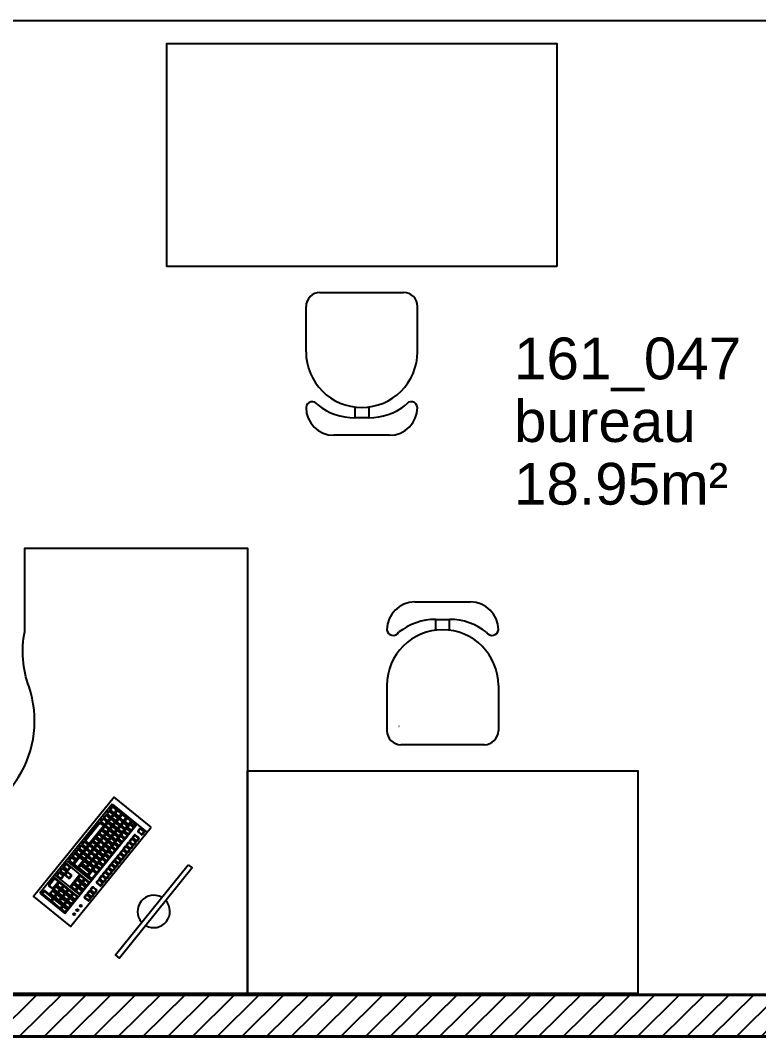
# Model space of a CAD drawing. Header units: millimetres. Extents: x -11 to 211, y -5 to 120.
# Drawn here: x 160.417 to 163.067, y 45.446 to 49.096 of the extents above; entities that cross this region are included whole.
import ezdxf

# ---------------------------------------------------------------- set-up
doc = ezdxf.new("R2010")
doc.units = ezdxf.units.MM
doc.header["$LTSCALE"] = 0.1
doc.header["$MEASUREMENT"] = 0
doc.linetypes.add('CONTINU', pattern=[0])
doc.layers.get('0').update_dxf_attribs({"linetype": 'CONTINUOUS'})
for name, color, linetype in [('A_EQPM_Mobilier', 150, 'CONTINUOUS'), ('A_Etiqu_Local', 8, 'CONTINUOUS'), ('A_HACH_STRUC', 7, 'CONTINUOUS'), ('A_MUR_CLOIS', 7, 'CONTINU')]:
    doc.layers.add(name, color=color, linetype=linetype)
doc.layers.add('A_MURS_STRU', color=7, linetype='CONTINU', lineweight=40)
doc.styles.add('Attribut', font='arial.ttf')

# ---------------------------------------------------------------- blocks, each defined once
blk = doc.blocks.new('A_Etiqu_Local')
at = {"style": 'Attribut', "flags": 1}
for tag, p in [('CODE_HOPITAL', (-0.4463, 1.632)), ('CODE_SITE', (-0.4463, 1.407)), ('CODE_BATIMENT', (-0.4463, 1.182)), ('CODE_SECTEUR', (-0.4463, 0.957)), ('CODE_ETAGE', (-0.4463, 0.732)), ('NOM_NORMALISE', (-0.4463, -0.843)), ('SECTEUR_ACTIVITE', (-0.4463, -1.068)), ('SOUS_SECTEUR_ACTIVITE', (-0.4463, -1.293)), ('VOLUME', (-0.4463, -1.518)), ('SERVICE', (-0.4463, -1.743)), ('CODE_UG', (-0.4463, -1.968)), ('CODE_UA', (-0.4463, -2.193)), ('CODE_POLE', (-0.4463, -2.418)), ('OCCUPANT_EXTERNE', (-0.4463, -2.643)), ('DISPONIBILITE', (-0.4463, -2.868)), ('ACCES_HANDICAPES', (-0.4463, -3.093)), ('NATURE_SOL', (-0.4463, -3.318)), ('RISQUE_LABORATOIRE', (-0.4463, -3.543)), ('AMIANTE', (-0.4463, -3.768))]:
    blk.add_attdef(tag, p, '', height=0.15, dxfattribs=at)
at = {"layer": 'A_Etiqu_Local', "style": 'Attribut'}
for tag, p in [('CODE_PIECE', (-0.4463, 0.282)), ('NOM_USAGE', (-0.4463, 0.057)), ('SURFACE', (-0.4463, -0.168))]:
    blk.add_attdef(tag, p, '', height=0.15, dxfattribs=at)
blk = doc.blocks.new('CHAISE 02P')
at = {"color": 0}
for p, q in [((-10, 51.26), (10, 51.26)), ((-2.5, 41.12), (-2.5, 45)), ((-2.5, 45), (2.5, 45)), ((2.5, 41.12), (2.5, 45)), ((-20, 21.28), (-20, 5)), ((20, 21.28), (20, 5)), ((15, 0), (-15, 0))]:
    blk.add_line(p, q, dxfattribs=at)
for centre, radius, start, end in [((-10, 41.26), 10, 90, 180), ((10, 41.26), 10, 0, 90), ((-2.56, 23.84), 21.16, 89.8318, 128.6784), ((2.56, 23.84), 21.16, 51.3216, 90.1682), ((0, 21.28), 20, 90, 180), ((-17.75, 41.5), 2.27, 186.0435, 329.7682), ((0, 21.28), 20, 0, 90), ((17.75, 41.5), 2.27, 210.2318, 353.9565), ((-15, 5), 5, 180, 270), ((15, 5), 5, 270, 0)]:
    blk.add_arc(centre, radius, start, end, dxfattribs=at)

msp = doc.modelspace()

# ---------------------------------------------------------------- hatches: boundary and pattern name
at = {"layer": 'A_HACH_STRUC'}
h = msp.add_hatch(dxfattribs=at)
h.set_pattern_fill('ANSI31', color=8, scale=0.5, angle=359.7696, style=0)
h.set_pattern_definition([(44.7696, (158.550066, 45.446174), (-0.0440161, 0.04437154), [])])
h.paths.add_polyline_path([(165.5501, 46.2712), (165.65, 46.2712), (165.65, 46.3712), (165.5501, 46.3712), (165.3246, 46.3712), (165.3246, 46.3099), (165.3246, 45.5962), (163.6446, 45.5962), (163.6446, 45.5962), (163.1946, 45.5962), (158.6501, 45.5962), (158.6501, 45.6711), (158.5501, 45.6711), (158.5501, 45.6462), (158.5501, 45.4462), (165.2251, 45.4462), (165.5501, 45.4462)])

# ---------------------------------------------------------------- linework, layer by layer
at = {"layer": 'A_EQPM_Mobilier', "color": 8, "linetype": 'Continuous'}
for p, q in [((161.7757, 46.5617), (161.7769, 46.5617)), ((160.7469, 46.2813), (160.488, 45.9613)), ((160.7469, 46.2813), (160.8717, 46.1803)), ((160.5772, 45.8891), (160.8361, 46.2091)), ((160.8368, 46.1656), (160.8367, 46.1656)), ((160.667, 46.0001), (160.5778, 46.0723)), ((160.6723, 46.0067), (160.5831, 46.0789)), ((160.6308, 45.9554), (160.5416, 46.0276)), ((160.6255, 45.9488), (160.5363, 46.021)), ((160.488, 45.9613), (160.5772, 45.8891))]:
    msp.add_line(p, q, dxfattribs=at)
at = {"layer": 'A_EQPM_Mobilier', "color": 8}
for points in [[(162.3428, 48.2125), (160.9428, 48.2125), (160.9428, 49.0125), (162.3428, 49.0125)], [(161.2331, 46.4008), (162.6331, 46.4008), (162.6331, 45.6008), (161.2331, 45.6008)]]:
    msp.add_lwpolyline(points, close=True, dxfattribs=at)
at = {"layer": 'A_EQPM_Mobilier', "color": 8, "linetype": 'Continuous'}
for points in [[(160.1331, 46.2008, 0.474802), (160.4486, 46.7025, -0.134676), (160.4331, 46.9012), (160.4331, 47.2008), (161.2331, 47.2008), (161.2331, 45.6008), (160.0331, 45.6008), (160.0331, 46.2008)], [(160.7505, 46.247), (160.7392, 46.2562, 0.414214), (160.735, 46.2557), (160.7286, 46.2478, 0.414214), (160.7291, 46.2436), (160.7404, 46.2345, 0.414214), (160.7446, 46.2349), (160.751, 46.2428, 0.414214)], [(160.7492, 46.2453), (160.7378, 46.2545, 0.414214), (160.7367, 46.2544), (160.7303, 46.2465, 0.414214), (160.7304, 46.2453), (160.7418, 46.2361, 0.414214), (160.7429, 46.2363), (160.7493, 46.2442, 0.414214)], [(160.7632, 46.2631), (160.7518, 46.2723, 0.414214), (160.7477, 46.2719), (160.7395, 46.2618, 0.414214), (160.7399, 46.2576), (160.7513, 46.2484, 0.414214), (160.7555, 46.2489), (160.7636, 46.259, 0.414214)], [(160.7618, 46.2615), (160.7505, 46.2706, 0.414214), (160.7493, 46.2705), (160.7412, 46.2604, 0.414214), (160.7413, 46.2593), (160.7526, 46.2501, 0.414214), (160.7538, 46.2502), (160.7619, 46.2603, 0.414214)], [(160.7802, 46.2494), (160.7689, 46.2585, 0.414214), (160.7647, 46.2581), (160.7583, 46.2502, 0.414214), (160.7587, 46.246), (160.7701, 46.2368, 0.414214), (160.7742, 46.2373), (160.7806, 46.2452, 0.414214)], [(160.7788, 46.2477), (160.7675, 46.2569, 0.414214), (160.7664, 46.2567), (160.76, 46.2488, 0.414214), (160.7601, 46.2477), (160.7714, 46.2385, 0.414214), (160.7725, 46.2386), (160.7789, 46.2465, 0.414214)], [(160.7972, 46.2356), (160.7859, 46.2448, 0.414214), (160.7817, 46.2443), (160.7737, 46.2344, 0.414214), (160.7741, 46.2302), (160.7854, 46.2211, 0.414214), (160.7896, 46.2215), (160.7977, 46.2314, 0.414214)], [(160.717, 46.206), (160.7057, 46.2151, 0.414214), (160.7015, 46.2147), (160.6507, 46.1518, 0.414214), (160.6511, 46.1476), (160.6624, 46.1385, 0.414214), (160.6666, 46.1389), (160.7175, 46.2018, 0.414214)], [(160.7157, 46.2043), (160.7043, 46.2134, 0.414214), (160.7032, 46.2133), (160.6523, 46.1505, 0.414214), (160.6525, 46.1493), (160.6638, 46.1401, 0.414214), (160.6649, 46.1403), (160.7158, 46.2031, 0.414214)], [(160.7282, 46.2196), (160.7169, 46.2287, 0.414214), (160.7127, 46.2283), (160.7063, 46.2204, 0.414214), (160.7067, 46.2162), (160.7181, 46.207, 0.414214), (160.7222, 46.2075), (160.7286, 46.2154, 0.414214)], [(160.7268, 46.2179), (160.7155, 46.2271, 0.414214), (160.7144, 46.2269), (160.708, 46.219, 0.414214), (160.7081, 46.2179), (160.7194, 46.2087, 0.414214), (160.7206, 46.2088), (160.727, 46.2168, 0.414214)], [(160.7394, 46.2334), (160.728, 46.2426, 0.414214), (160.7239, 46.2421), (160.7175, 46.2342, 0.414214), (160.7179, 46.23), (160.7292, 46.2209, 0.414214), (160.7334, 46.2213), (160.7398, 46.2292, 0.414214)], [(160.738, 46.2317), (160.7267, 46.2409, 0.414214), (160.7255, 46.2408), (160.7191, 46.2328, 0.414214), (160.7193, 46.2317), (160.7306, 46.2225, 0.414214), (160.7317, 46.2227), (160.7381, 46.2306, 0.414214)], [(160.7452, 46.2058), (160.7339, 46.215, 0.414214), (160.7297, 46.2145), (160.7233, 46.2066, 0.414214), (160.7238, 46.2024), (160.7351, 46.1933, 0.414214), (160.7393, 46.1937), (160.7457, 46.2016, 0.414214)], [(160.7439, 46.2041), (160.7325, 46.2133, 0.414214), (160.7314, 46.2132), (160.725, 46.2053, 0.414214), (160.7251, 46.2041), (160.7364, 46.1949, 0.414214), (160.7376, 46.1951), (160.744, 46.203, 0.414214)], [(160.7564, 46.2196), (160.7451, 46.2288, 0.414214), (160.7409, 46.2283), (160.7345, 46.2204, 0.414214), (160.7349, 46.2163), (160.7463, 46.2071, 0.414214), (160.7504, 46.2075), (160.7568, 46.2154, 0.414214)], [(160.755, 46.2179), (160.7437, 46.2271, 0.414214), (160.7426, 46.227), (160.7362, 46.2191, 0.414214), (160.7363, 46.2179), (160.7476, 46.2088, 0.414214), (160.7488, 46.2089), (160.7552, 46.2168, 0.414214)], [(160.7676, 46.2332), (160.7562, 46.2424, 0.414214), (160.752, 46.242), (160.7456, 46.234, 0.414214), (160.7461, 46.2299), (160.7574, 46.2207, 0.414214), (160.7616, 46.2211), (160.768, 46.229, 0.414214)], [(160.7662, 46.2315), (160.7549, 46.2407, 0.414214), (160.7537, 46.2406), (160.7473, 46.2327, 0.414214), (160.7474, 46.2315), (160.7588, 46.2224, 0.414214), (160.7599, 46.2225), (160.7663, 46.2304, 0.414214)], [(160.7734, 46.2058), (160.7621, 46.215, 0.414214), (160.7579, 46.2146), (160.7515, 46.2067, 0.414214), (160.7519, 46.2025), (160.7633, 46.1933, 0.414214), (160.7675, 46.1937), (160.7739, 46.2017, 0.414214)], [(160.7721, 46.2042), (160.7607, 46.2133, 0.414214), (160.7596, 46.2132), (160.7532, 46.2053, 0.414214), (160.7533, 46.2042), (160.7646, 46.195, 0.414214), (160.7658, 46.1951), (160.7722, 46.203, 0.414214)], [(160.7846, 46.2194), (160.7732, 46.2286, 0.414214), (160.7691, 46.2282), (160.7627, 46.2203, 0.414214), (160.7631, 46.2161), (160.7744, 46.2069, 0.414214), (160.7786, 46.2074), (160.785, 46.2153, 0.414214)], [(160.7832, 46.2178), (160.7719, 46.2269, 0.414214), (160.7708, 46.2268), (160.7644, 46.2189, 0.414214), (160.7645, 46.2178), (160.7758, 46.2086, 0.414214), (160.7769, 46.2087), (160.7833, 46.2166, 0.414214)], [(160.7959, 46.2339), (160.7845, 46.2431, 0.414214), (160.7834, 46.243), (160.7754, 46.233, 0.414214), (160.7755, 46.2319), (160.7868, 46.2227, 0.414214), (160.7879, 46.2229), (160.796, 46.2328, 0.414214)], [(160.8016, 46.2057), (160.7903, 46.2148, 0.414214), (160.7861, 46.2144), (160.7797, 46.2065, 0.414214), (160.7801, 46.2023), (160.7915, 46.1931, 0.414214), (160.7956, 46.1936), (160.802, 46.2015, 0.414214)], [(160.8002, 46.204), (160.7889, 46.2132, 0.414214), (160.7878, 46.213), (160.7814, 46.2051, 0.414214), (160.7815, 46.204), (160.7928, 46.1948, 0.414214), (160.794, 46.1949), (160.8004, 46.2029, 0.414214)], [(160.8142, 46.2218), (160.8029, 46.231, 0.414214), (160.7987, 46.2305), (160.7908, 46.2208, 0.414214), (160.7913, 46.2166), (160.8026, 46.2074, 0.414214), (160.8068, 46.2079), (160.8147, 46.2176, 0.414214)], [(160.8129, 46.2201), (160.8015, 46.2293, 0.414214), (160.8004, 46.2292), (160.7925, 46.2194, 0.414214), (160.7926, 46.2183), (160.8039, 46.2091, 0.414214), (160.8051, 46.2092), (160.813, 46.219, 0.414214)], [(160.8238, 46.1991), (160.8124, 46.2083, 0.414214), (160.8082, 46.2079), (160.8018, 46.1999, 0.414214), (160.8023, 46.1958), (160.8136, 46.1866, 0.414214), (160.8178, 46.187), (160.8242, 46.195, 0.414214)], [(160.8319, 46.2085), (160.82, 46.2182, 0.414214), (160.8169, 46.2179), (160.8121, 46.2119, 0.414214), (160.8124, 46.2088), (160.8243, 46.1992, 0.414214), (160.8275, 46.1995), (160.8323, 46.2054, 0.414214)], [(160.8309, 46.2073), (160.819, 46.2169, 0.414214), (160.8182, 46.2168), (160.8134, 46.2109, 0.414214), (160.8135, 46.21), (160.8254, 46.2004, 0.414214), (160.8262, 46.2005), (160.831, 46.2064, 0.414214)], [(160.7117, 46.1648), (160.7004, 46.1739, 0.414214), (160.6962, 46.1735), (160.6898, 46.1656, 0.414214), (160.6903, 46.1614), (160.7016, 46.1522, 0.414214), (160.7058, 46.1527), (160.7122, 46.1606, 0.414214)], [(160.7104, 46.1631), (160.699, 46.1722, 0.414214), (160.6979, 46.1721), (160.6915, 46.1642, 0.414214), (160.6916, 46.1631), (160.7029, 46.1539, 0.414214), (160.7041, 46.154), (160.7105, 46.1619, 0.414214)], [(160.7229, 46.1784), (160.7116, 46.1875, 0.414214), (160.7074, 46.1871), (160.701, 46.1792, 0.414214), (160.7014, 46.175), (160.7128, 46.1658, 0.414214), (160.7169, 46.1663), (160.7233, 46.1742, 0.414214)], [(160.7215, 46.1767), (160.7102, 46.1859, 0.414214), (160.7091, 46.1857), (160.7027, 46.1778, 0.414214), (160.7028, 46.1767), (160.7141, 46.1675, 0.414214), (160.7152, 46.1676), (160.7216, 46.1755, 0.414214)], [(160.7341, 46.1922), (160.7227, 46.2013, 0.414214), (160.7185, 46.2009), (160.7121, 46.193, 0.414214), (160.7126, 46.1888), (160.7239, 46.1797, 0.414214), (160.7281, 46.1801), (160.7345, 46.188, 0.414214)], [(160.7327, 46.1905), (160.7214, 46.1997, 0.414214), (160.7202, 46.1996), (160.7138, 46.1916, 0.414214), (160.7139, 46.1905), (160.7253, 46.1813, 0.414214), (160.7264, 46.1815), (160.7328, 46.1894, 0.414214)], [(160.7399, 46.1646), (160.7286, 46.1738, 0.414214), (160.7244, 46.1733), (160.718, 46.1654, 0.414214), (160.7184, 46.1612), (160.7298, 46.1521, 0.414214), (160.734, 46.1525), (160.7404, 46.1604, 0.414214)], [(160.7386, 46.1629), (160.7272, 46.1721, 0.414214), (160.7261, 46.172), (160.7197, 46.1641, 0.414214), (160.7198, 46.1629), (160.7311, 46.1537, 0.414214), (160.7323, 46.1539), (160.7387, 46.1618, 0.414214)], [(160.7511, 46.1784), (160.7397, 46.1876, 0.414214), (160.7356, 46.1871), (160.7292, 46.1792, 0.414214), (160.7296, 46.175), (160.7409, 46.1659, 0.414214), (160.7451, 46.1663), (160.7515, 46.1742, 0.414214)], [(160.7497, 46.1767), (160.7384, 46.1859, 0.414214), (160.7373, 46.1858), (160.7309, 46.1779, 0.414214), (160.731, 46.1767), (160.7423, 46.1676, 0.414214), (160.7434, 46.1677), (160.7498, 46.1756, 0.414214)], [(160.7622, 46.192), (160.7509, 46.2012, 0.414214), (160.7467, 46.2007), (160.7403, 46.1928, 0.414214), (160.7408, 46.1887), (160.7521, 46.1795, 0.414214), (160.7563, 46.1799), (160.7627, 46.1878, 0.414214)], [(160.7609, 46.1903), (160.7496, 46.1995, 0.414214), (160.7484, 46.1994), (160.742, 46.1915, 0.414214), (160.7421, 46.1903), (160.7535, 46.1812, 0.414214), (160.7546, 46.1813), (160.761, 46.1892, 0.414214)], [(160.7681, 46.1646), (160.7568, 46.1738, 0.414214), (160.7526, 46.1734), (160.7462, 46.1655, 0.414214), (160.7466, 46.1613), (160.758, 46.1521, 0.414214), (160.7621, 46.1525), (160.7685, 46.1605, 0.414214)], [(160.7667, 46.163), (160.7554, 46.1721, 0.414214), (160.7543, 46.172), (160.7479, 46.1641, 0.414214), (160.748, 46.163), (160.7593, 46.1538, 0.414214), (160.7605, 46.1539), (160.7669, 46.1618, 0.414214)], [(160.7793, 46.1782), (160.7679, 46.1874, 0.414214), (160.7638, 46.187), (160.7574, 46.1791, 0.414214), (160.7578, 46.1749), (160.7691, 46.1657, 0.414214), (160.7733, 46.1662), (160.7797, 46.1741, 0.414214)], [(160.7779, 46.1766), (160.7666, 46.1857, 0.414214), (160.7654, 46.1856), (160.759, 46.1777, 0.414214), (160.7592, 46.1766), (160.7705, 46.1674, 0.414214), (160.7716, 46.1675), (160.778, 46.1754, 0.414214)], [(160.7904, 46.1921), (160.7791, 46.2012, 0.414214), (160.7749, 46.2008), (160.7685, 46.1929, 0.414214), (160.769, 46.1887), (160.7803, 46.1795, 0.414214), (160.7845, 46.18), (160.7909, 46.1879, 0.414214)], [(160.7891, 46.1904), (160.7777, 46.1995, 0.414214), (160.7766, 46.1994), (160.7702, 46.1915, 0.414214), (160.7703, 46.1904), (160.7817, 46.1812, 0.414214), (160.7828, 46.1813), (160.7892, 46.1892, 0.414214)], [(160.8017, 46.1715), (160.7903, 46.1807, 0.414214), (160.7862, 46.1802), (160.7798, 46.1723, 0.414214), (160.7802, 46.1681), (160.7915, 46.159, 0.414214), (160.7957, 46.1594), (160.8021, 46.1673, 0.414214)], [(160.8003, 46.1698), (160.789, 46.179, 0.414214), (160.7878, 46.1789), (160.7814, 46.171, 0.414214), (160.7816, 46.1698), (160.7929, 46.1606, 0.414214), (160.794, 46.1608), (160.8004, 46.1687, 0.414214)], [(160.8128, 46.1851), (160.8015, 46.1942, 0.414214), (160.7973, 46.1938), (160.7909, 46.1859, 0.414214), (160.7913, 46.1817), (160.8027, 46.1725, 0.414214), (160.8068, 46.173), (160.8132, 46.1809, 0.414214)], [(160.8114, 46.1834), (160.8001, 46.1926, 0.414214), (160.799, 46.1924), (160.7926, 46.1845, 0.414214), (160.7927, 46.1834), (160.804, 46.1742, 0.414214), (160.8052, 46.1743), (160.8116, 46.1822, 0.414214)], [(160.8224, 46.1975), (160.8111, 46.2066, 0.414214), (160.8099, 46.2065), (160.8035, 46.1986, 0.414214), (160.8036, 46.1975), (160.815, 46.1883, 0.414214), (160.8161, 46.1884), (160.8225, 46.1963, 0.414214)], [(160.8424, 46.161), (160.8311, 46.1702, 0.414214), (160.8269, 46.1697), (160.8205, 46.1618, 0.414214), (160.8209, 46.1576), (160.8323, 46.1485, 0.414214), (160.8365, 46.1489), (160.8429, 46.1568, 0.414214)], [(160.8617, 46.1846), (160.8503, 46.1938, 0.414214), (160.8462, 46.1933), (160.8398, 46.1854, 0.414214), (160.8402, 46.1812), (160.8515, 46.1721, 0.414214), (160.8557, 46.1725), (160.8621, 46.1804, 0.414214)], [(160.8603, 46.1829), (160.849, 46.1921, 0.414214), (160.8478, 46.192), (160.8414, 46.1841, 0.414214), (160.8416, 46.1829), (160.8529, 46.1738, 0.414214), (160.854, 46.1739), (160.8604, 46.1818, 0.414214)], [(160.6612, 46.1375), (160.6499, 46.1467, 0.414214), (160.6457, 46.1463), (160.6393, 46.1383, 0.414214), (160.6398, 46.1342), (160.6511, 46.125, 0.414214), (160.6553, 46.1254), (160.6617, 46.1334, 0.414214)], [(160.6599, 46.1358), (160.6485, 46.145, 0.414214), (160.6474, 46.1449), (160.641, 46.137, 0.414214), (160.6411, 46.1359), (160.6525, 46.1267, 0.414214), (160.6536, 46.1268), (160.66, 46.1347, 0.414214)], [(160.6894, 46.1374), (160.6781, 46.1465, 0.414214), (160.6739, 46.1461), (160.6675, 46.1382, 0.414214), (160.668, 46.134), (160.6793, 46.1248, 0.414214), (160.6835, 46.1253), (160.6899, 46.1332, 0.414214)], [(160.6881, 46.1357), (160.6767, 46.1449, 0.414214), (160.6756, 46.1447), (160.6692, 46.1368, 0.414214), (160.6693, 46.1357), (160.6807, 46.1265, 0.414214), (160.6818, 46.1266), (160.6882, 46.1346, 0.414214)], [(160.7005, 46.1507), (160.6892, 46.1599, 0.414214), (160.685, 46.1594), (160.6786, 46.1515, 0.414214), (160.679, 46.1474), (160.6904, 46.1382, 0.414214), (160.6945, 46.1386), (160.7009, 46.1465, 0.414214)], [(160.6992, 46.149), (160.6878, 46.1582, 0.414214), (160.6867, 46.1581), (160.6803, 46.1502, 0.414214), (160.6804, 46.149), (160.6917, 46.1399, 0.414214), (160.6929, 46.14), (160.6993, 46.1479, 0.414214)], [(160.7175, 46.1369), (160.7062, 46.1461, 0.414214), (160.702, 46.1457), (160.6956, 46.1378, 0.414214), (160.6961, 46.1336), (160.7074, 46.1244, 0.414214), (160.7116, 46.1249), (160.718, 46.1328, 0.414214)], [(160.7162, 46.1353), (160.7048, 46.1444, 0.414214), (160.7037, 46.1443), (160.6973, 46.1364, 0.414214), (160.6974, 46.1353), (160.7088, 46.1261, 0.414214), (160.7099, 46.1262), (160.7163, 46.1341, 0.414214)], [(160.7287, 46.151), (160.7174, 46.1601, 0.414214), (160.7132, 46.1597), (160.7068, 46.1518, 0.414214), (160.7073, 46.1476), (160.7186, 46.1384, 0.414214), (160.7228, 46.1389), (160.7292, 46.1468, 0.414214)], [(160.7274, 46.1493), (160.7161, 46.1585, 0.414214), (160.7149, 46.1583), (160.7085, 46.1504, 0.414214), (160.7086, 46.1493), (160.72, 46.1401, 0.414214), (160.7211, 46.1402), (160.7275, 46.1482, 0.414214)], [(160.7458, 46.1372), (160.7344, 46.1464, 0.414214), (160.7303, 46.1459), (160.7239, 46.138, 0.414214), (160.7243, 46.1338), (160.7356, 46.1247, 0.414214), (160.7398, 46.1251), (160.7462, 46.133, 0.414214)], [(160.7444, 46.1355), (160.7331, 46.1447, 0.414214), (160.7319, 46.1446), (160.7255, 46.1367, 0.414214), (160.7257, 46.1355), (160.737, 46.1264, 0.414214), (160.7381, 46.1265), (160.7445, 46.1344, 0.414214)], [(160.7569, 46.1508), (160.7456, 46.16, 0.414214), (160.7414, 46.1595), (160.735, 46.1516, 0.414214), (160.7355, 46.1475), (160.7468, 46.1383, 0.414214), (160.751, 46.1387), (160.7574, 46.1466, 0.414214)], [(160.7556, 46.1491), (160.7442, 46.1583, 0.414214), (160.7431, 46.1582), (160.7367, 46.1503, 0.414214), (160.7368, 46.1491), (160.7482, 46.14, 0.414214), (160.7493, 46.1401), (160.7557, 46.148, 0.414214)], [(160.7681, 46.1302), (160.7568, 46.1394, 0.414214), (160.7526, 46.1389), (160.7462, 46.131, 0.414214), (160.7467, 46.1269), (160.758, 46.1177, 0.414214), (160.7622, 46.1181), (160.7686, 46.126, 0.414214)], [(160.7668, 46.1285), (160.7554, 46.1377, 0.414214), (160.7543, 46.1376), (160.7479, 46.1297, 0.414214), (160.748, 46.1285), (160.7594, 46.1194, 0.414214), (160.7605, 46.1195), (160.7669, 46.1274, 0.414214)], [(160.7793, 46.1441), (160.768, 46.1532, 0.414214), (160.7638, 46.1528), (160.7574, 46.1449, 0.414214), (160.7579, 46.1407), (160.7692, 46.1315, 0.414214), (160.7734, 46.132), (160.7798, 46.1399, 0.414214)], [(160.778, 46.1424), (160.7667, 46.1516, 0.414214), (160.7655, 46.1514), (160.7591, 46.1435, 0.414214), (160.7592, 46.1424), (160.7706, 46.1332, 0.414214), (160.7717, 46.1333), (160.7781, 46.1412, 0.414214)], [(160.7891, 46.156), (160.7778, 46.1651, 0.414214), (160.7766, 46.165), (160.7702, 46.1571, 0.414214), (160.7704, 46.156), (160.7817, 46.1468, 0.414214), (160.7828, 46.1469), (160.7892, 46.1548, 0.414214)], [(160.8209, 46.1343), (160.8095, 46.1435, 0.414214), (160.8054, 46.1431), (160.799, 46.1352, 0.414214), (160.7994, 46.131), (160.8107, 46.1218, 0.414214), (160.8149, 46.1223), (160.8213, 46.1302, 0.414214)], [(160.8195, 46.1327), (160.8082, 46.1418, 0.414214), (160.807, 46.1417), (160.8006, 46.1338, 0.414214), (160.8008, 46.1327), (160.8121, 46.1235, 0.414214), (160.8132, 46.1236), (160.8196, 46.1315, 0.414214)], [(160.8316, 46.1477), (160.8203, 46.1568, 0.414214), (160.8161, 46.1564), (160.8097, 46.1485, 0.414214), (160.8102, 46.1443), (160.8215, 46.1351, 0.414214), (160.8257, 46.1356), (160.8321, 46.1435, 0.414214)], [(160.8303, 46.146), (160.8189, 46.1552, 0.414214), (160.8178, 46.155), (160.8114, 46.1471, 0.414214), (160.8115, 46.146), (160.8229, 46.1368, 0.414214), (160.824, 46.1369), (160.8304, 46.1448, 0.414214)], [(160.8411, 46.1593), (160.8297, 46.1685, 0.414214), (160.8286, 46.1684), (160.8222, 46.1604, 0.414214), (160.8223, 46.1593), (160.8336, 46.1501, 0.414214), (160.8348, 46.1503), (160.8412, 46.1582, 0.414214)], [(160.627, 46.0957), (160.6157, 46.1049, 0.414214), (160.6115, 46.1045), (160.6051, 46.0965, 0.414214), (160.6055, 46.0924), (160.6168, 46.0832, 0.414214), (160.621, 46.0836), (160.6274, 46.0916, 0.414214)], [(160.6256, 46.094), (160.6143, 46.1032, 0.414214), (160.6132, 46.1031), (160.6068, 46.0952, 0.414214), (160.6069, 46.0941), (160.6182, 46.0849, 0.414214), (160.6193, 46.085), (160.6257, 46.0929, 0.414214)], [(160.6389, 46.1101), (160.6276, 46.1193, 0.414214), (160.6234, 46.1188), (160.617, 46.1109, 0.414214), (160.6174, 46.1067), (160.6288, 46.0976, 0.414214), (160.6329, 46.098), (160.6393, 46.1059, 0.414214)], [(160.6375, 46.1084), (160.6262, 46.1176, 0.414214), (160.6251, 46.1175), (160.6187, 46.1096, 0.414214), (160.6188, 46.1084), (160.6301, 46.0993, 0.414214), (160.6313, 46.0994), (160.6377, 46.1073, 0.414214)], [(160.65, 46.1235), (160.6387, 46.1327, 0.414214), (160.6345, 46.1322), (160.6281, 46.1243, 0.414214), (160.6286, 46.1201), (160.6399, 46.111, 0.414214), (160.6441, 46.1114), (160.6505, 46.1193, 0.414214)], [(160.6487, 46.1218), (160.6373, 46.131, 0.414214), (160.6362, 46.1309), (160.6298, 46.123, 0.414214), (160.6299, 46.1218), (160.6412, 46.1126, 0.414214), (160.6424, 46.1128), (160.6488, 46.1207, 0.414214)], [(160.6559, 46.0963), (160.6446, 46.1055, 0.414214), (160.6404, 46.1051), (160.634, 46.0971, 0.414214), (160.6345, 46.093), (160.6458, 46.0838, 0.414214), (160.65, 46.0842), (160.6564, 46.0921, 0.414214)], [(160.6546, 46.0946), (160.6432, 46.1038, 0.414214), (160.6421, 46.1037), (160.6357, 46.0958, 0.414214), (160.6358, 46.0946), (160.6472, 46.0855, 0.414214), (160.6483, 46.0856), (160.6547, 46.0935, 0.414214)], [(160.6671, 46.1097), (160.6557, 46.1189, 0.414214), (160.6515, 46.1184), (160.6451, 46.1105, 0.414214), (160.6456, 46.1064), (160.6569, 46.0972, 0.414214), (160.6611, 46.0976), (160.6675, 46.1055, 0.414214)], [(160.6657, 46.108), (160.6544, 46.1172, 0.414214), (160.6532, 46.1171), (160.6468, 46.1092, 0.414214), (160.6469, 46.108), (160.6583, 46.0989, 0.414214), (160.6594, 46.099), (160.6658, 46.1069, 0.414214)], [(160.6783, 46.1238), (160.6669, 46.1329, 0.414214), (160.6628, 46.1325), (160.6564, 46.1246, 0.414214), (160.6568, 46.1204), (160.6681, 46.1112, 0.414214), (160.6723, 46.1117), (160.6787, 46.1196, 0.414214)], [(160.6769, 46.1221), (160.6656, 46.1312, 0.414214), (160.6644, 46.1311), (160.658, 46.1232, 0.414214), (160.6582, 46.1221), (160.6695, 46.1129, 0.414214), (160.6706, 46.113), (160.677, 46.1209, 0.414214)], [(160.6841, 46.0959), (160.6727, 46.1051, 0.414214), (160.6686, 46.1047), (160.6622, 46.0968, 0.414214), (160.6626, 46.0926), (160.6739, 46.0834, 0.414214), (160.6781, 46.0839), (160.6845, 46.0918, 0.414214)], [(160.6827, 46.0943), (160.6714, 46.1034, 0.414214), (160.6702, 46.1033), (160.6638, 46.0954, 0.414214), (160.664, 46.0943), (160.6753, 46.0851, 0.414214), (160.6764, 46.0852), (160.6828, 46.0931, 0.414214)], [(160.6953, 46.11), (160.684, 46.1191, 0.414214), (160.6798, 46.1187), (160.6734, 46.1108, 0.414214), (160.6738, 46.1066), (160.6852, 46.0975, 0.414214), (160.6893, 46.0979), (160.6957, 46.1058, 0.414214)], [(160.6939, 46.1083), (160.6826, 46.1175, 0.414214), (160.6815, 46.1174), (160.6751, 46.1094, 0.414214), (160.6752, 46.1083), (160.6865, 46.0991, 0.414214), (160.6876, 46.0993), (160.694, 46.1072, 0.414214)], [(160.7065, 46.1236), (160.6951, 46.1328, 0.414214), (160.6909, 46.1323), (160.6845, 46.1244, 0.414214), (160.685, 46.1202), (160.6963, 46.1111, 0.414214), (160.7005, 46.1115), (160.7069, 46.1194, 0.414214)], [(160.7051, 46.1219), (160.6938, 46.1311, 0.414214), (160.6926, 46.131), (160.6862, 46.1231, 0.414214), (160.6863, 46.1219), (160.6977, 46.1127, 0.414214), (160.6988, 46.1129), (160.7052, 46.1208, 0.414214)], [(160.7123, 46.0962), (160.701, 46.1054, 0.414214), (160.6968, 46.1049), (160.6904, 46.097, 0.414214), (160.6908, 46.0928), (160.7022, 46.0837, 0.414214), (160.7064, 46.0841), (160.7128, 46.092, 0.414214)], [(160.711, 46.0945), (160.6996, 46.1037, 0.414214), (160.6985, 46.1036), (160.6921, 46.0957, 0.414214), (160.6922, 46.0945), (160.7035, 46.0854, 0.414214), (160.7047, 46.0855), (160.7111, 46.0934, 0.414214)], [(160.7235, 46.1098), (160.7121, 46.119, 0.414214), (160.708, 46.1185), (160.7016, 46.1106, 0.414214), (160.702, 46.1065), (160.7133, 46.0973, 0.414214), (160.7175, 46.0977), (160.7239, 46.1056, 0.414214)], [(160.7221, 46.1081), (160.7108, 46.1173, 0.414214), (160.7096, 46.1172), (160.7032, 46.1093, 0.414214), (160.7034, 46.1081), (160.7147, 46.099, 0.414214), (160.7158, 46.0991), (160.7222, 46.107, 0.414214)], [(160.7346, 46.1232), (160.7232, 46.1323, 0.414214), (160.719, 46.1319), (160.7126, 46.124, 0.414214), (160.7131, 46.1198), (160.7244, 46.1106, 0.414214), (160.7286, 46.1111), (160.735, 46.119, 0.414214)], [(160.7347, 46.0892), (160.7233, 46.0984, 0.414214), (160.7192, 46.0979), (160.7128, 46.09, 0.414214), (160.7132, 46.0859), (160.7245, 46.0767, 0.414214), (160.7287, 46.0771), (160.7351, 46.085, 0.414214)], [(160.7332, 46.1215), (160.7219, 46.1307, 0.414214), (160.7207, 46.1305), (160.7143, 46.1226, 0.414214), (160.7144, 46.1215), (160.7258, 46.1123, 0.414214), (160.7269, 46.1124), (160.7333, 46.1203, 0.414214)], [(160.7458, 46.1028), (160.7345, 46.112, 0.414214), (160.7303, 46.1115), (160.7239, 46.1036, 0.414214), (160.7243, 46.0994), (160.7357, 46.0903, 0.414214), (160.7398, 46.0907), (160.7462, 46.0986, 0.414214)], [(160.7444, 46.1011), (160.7331, 46.1103, 0.414214), (160.732, 46.1102), (160.7256, 46.1022, 0.414214), (160.7257, 46.1011), (160.737, 46.0919, 0.414214), (160.7382, 46.0921), (160.7446, 46.1, 0.414214)], [(160.757, 46.1166), (160.7457, 46.1258, 0.414214), (160.7415, 46.1254), (160.7351, 46.1175, 0.414214), (160.7355, 46.1133), (160.7469, 46.1041, 0.414214), (160.751, 46.1046), (160.7574, 46.1125, 0.414214)], [(160.7556, 46.115), (160.7443, 46.1241, 0.414214), (160.7432, 46.124), (160.7368, 46.1161, 0.414214), (160.7369, 46.115), (160.7482, 46.1058, 0.414214), (160.7494, 46.1059), (160.7558, 46.1138, 0.414214)], [(160.7885, 46.0944), (160.7772, 46.1036, 0.414214), (160.773, 46.1031), (160.7666, 46.0952, 0.414214), (160.7671, 46.091), (160.7784, 46.0819, 0.414214), (160.7826, 46.0823), (160.789, 46.0902, 0.414214)], [(160.7872, 46.0927), (160.7758, 46.1019, 0.414214), (160.7747, 46.1018), (160.7683, 46.0939, 0.414214), (160.7684, 46.0927), (160.7798, 46.0835, 0.414214), (160.7809, 46.0837), (160.7873, 46.0916, 0.414214)], [(160.7993, 46.1077), (160.788, 46.1169, 0.414214), (160.7838, 46.1164), (160.7774, 46.1085, 0.414214), (160.7778, 46.1044), (160.7892, 46.0952, 0.414214), (160.7933, 46.0956), (160.7997, 46.1035, 0.414214)], [(160.798, 46.106), (160.7866, 46.1152, 0.414214), (160.7855, 46.1151), (160.7791, 46.1072, 0.414214), (160.7792, 46.106), (160.7905, 46.0969, 0.414214), (160.7917, 46.097), (160.7981, 46.1049, 0.414214)], [(160.8101, 46.121), (160.7988, 46.1302, 0.414214), (160.7946, 46.1298), (160.7882, 46.1218, 0.414214), (160.7886, 46.1177), (160.7999, 46.1085, 0.414214), (160.8041, 46.1089), (160.8105, 46.1169, 0.414214)], [(160.8087, 46.1193), (160.7974, 46.1285, 0.414214), (160.7963, 46.1284), (160.7899, 46.1205, 0.414214), (160.79, 46.1194), (160.8013, 46.1102, 0.414214), (160.8024, 46.1103), (160.8088, 46.1182, 0.414214)], [(160.5953, 46.0566), (160.584, 46.0658, 0.414214), (160.5798, 46.0653), (160.5734, 46.0574, 0.414214), (160.5739, 46.0533), (160.5852, 46.0441, 0.414214), (160.5894, 46.0445), (160.5958, 46.0524, 0.414214)], [(160.594, 46.0549), (160.5826, 46.0641, 0.414214), (160.5815, 46.064), (160.5751, 46.0561, 0.414214), (160.5752, 46.0549), (160.5866, 46.0458, 0.414214), (160.5877, 46.0459), (160.5941, 46.0538, 0.414214)], [(160.6148, 46.0807), (160.6035, 46.0899, 0.414214), (160.5993, 46.0894), (160.5929, 46.0815, 0.414214), (160.5933, 46.0773), (160.6047, 46.0682, 0.414214), (160.6089, 46.0686), (160.6153, 46.0765, 0.414214)], [(160.6135, 46.079), (160.6021, 46.0882, 0.414214), (160.601, 46.0881), (160.5946, 46.0802, 0.414214), (160.5947, 46.079), (160.606, 46.0698, 0.414214), (160.6072, 46.07), (160.6136, 46.0779, 0.414214)], [(160.644, 46.082), (160.6327, 46.0911, 0.414214), (160.6285, 46.0907), (160.6099, 46.0677, 0.414214), (160.6104, 46.0636), (160.6217, 46.0544, 0.414214), (160.6259, 46.0548), (160.6444, 46.0778, 0.414214)], [(160.6427, 46.0803), (160.6313, 46.0894, 0.414214), (160.6302, 46.0893), (160.6116, 46.0664, 0.414214), (160.6117, 46.0652), (160.6231, 46.0561, 0.414214), (160.6242, 46.0562), (160.6428, 46.0791, 0.414214)], [(160.6672, 46.041), (160.6618, 46.0454), (160.6605, 46.0437), (160.6375, 46.0623, 0.414214), (160.6334, 46.0619), (160.627, 46.054, 0.414214), (160.6274, 46.0498), (160.6558, 46.0268, 0.414214), (160.6599, 46.0273), (160.6677, 46.0369, 0.414214)], [(160.661, 46.0682), (160.6497, 46.0774, 0.414214), (160.6455, 46.0769), (160.6391, 46.069, 0.414214), (160.6396, 46.0648), (160.6509, 46.0557, 0.414214), (160.6551, 46.0561), (160.6615, 46.064, 0.414214)], [(160.6597, 46.0665), (160.6483, 46.0757, 0.414214), (160.6472, 46.0756), (160.6408, 46.0676, 0.414214), (160.6409, 46.0665), (160.6523, 46.0573, 0.414214), (160.6534, 46.0575), (160.6598, 46.0654, 0.414214)], [(160.673, 46.0826), (160.6616, 46.0917, 0.414214), (160.6574, 46.0913), (160.651, 46.0834, 0.414214), (160.6515, 46.0792), (160.6628, 46.07, 0.414214), (160.667, 46.0705), (160.6734, 46.0784, 0.414214)], [(160.6716, 46.0809), (160.6603, 46.09, 0.414214), (160.6591, 46.0899), (160.6527, 46.082, 0.414214), (160.6528, 46.0809), (160.6642, 46.0717, 0.414214), (160.6653, 46.0718), (160.6717, 46.0797, 0.414214)], [(160.6781, 46.0544), (160.6667, 46.0636, 0.414214), (160.6625, 46.0631), (160.6561, 46.0552, 0.414214), (160.6566, 46.051), (160.6679, 46.0419, 0.414214), (160.6721, 46.0423), (160.6785, 46.0502, 0.414214)], [(160.6767, 46.0527), (160.6654, 46.0619, 0.414214), (160.6642, 46.0618), (160.6578, 46.0539, 0.414214), (160.6579, 46.0527), (160.6693, 46.0436, 0.414214), (160.6704, 46.0437), (160.6768, 46.0516, 0.414214)], [(160.69, 46.0688), (160.6786, 46.0779, 0.414214), (160.6745, 46.0775), (160.6681, 46.0696, 0.414214), (160.6685, 46.0654), (160.6798, 46.0563, 0.414214), (160.684, 46.0567), (160.6904, 46.0646, 0.414214)], [(160.6886, 46.0671), (160.6773, 46.0763, 0.414214), (160.6761, 46.0761), (160.6697, 46.0682, 0.414214), (160.6699, 46.0671), (160.6812, 46.0579, 0.414214), (160.6823, 46.058), (160.6887, 46.066, 0.414214)], [(160.7011, 46.0822), (160.6898, 46.0913, 0.414214), (160.6856, 46.0909), (160.6792, 46.083, 0.414214), (160.6796, 46.0788), (160.691, 46.0696, 0.414214), (160.6951, 46.0701), (160.7015, 46.078, 0.414214)], [(160.6997, 46.0805), (160.6884, 46.0897, 0.414214), (160.6873, 46.0895), (160.6809, 46.0816, 0.414214), (160.681, 46.0805), (160.6923, 46.0713, 0.414214), (160.6935, 46.0714), (160.6999, 46.0793, 0.414214)], [(160.7123, 46.0618), (160.701, 46.071, 0.414214), (160.6968, 46.0705), (160.6904, 46.0626, 0.414214), (160.6909, 46.0584), (160.7022, 46.0493, 0.414214), (160.7064, 46.0497), (160.7128, 46.0576, 0.414214)], [(160.711, 46.0601), (160.6996, 46.0693, 0.414214), (160.6985, 46.0692), (160.6921, 46.0612, 0.414214), (160.6922, 46.0601), (160.7036, 46.0509, 0.414214), (160.7047, 46.0511), (160.7111, 46.059, 0.414214)], [(160.7235, 46.0756), (160.7122, 46.0848, 0.414214), (160.708, 46.0844), (160.7016, 46.0765, 0.414214), (160.7021, 46.0723), (160.7134, 46.0631, 0.414214), (160.7176, 46.0636), (160.724, 46.0715, 0.414214)], [(160.7222, 46.074), (160.7109, 46.0831, 0.414214), (160.7097, 46.083), (160.7033, 46.0751, 0.414214), (160.7034, 46.074), (160.7148, 46.0648, 0.414214), (160.7159, 46.0649), (160.7223, 46.0728, 0.414214)], [(160.7333, 46.0875), (160.722, 46.0967, 0.414214), (160.7208, 46.0966), (160.7144, 46.0887, 0.414214), (160.7146, 46.0875), (160.7259, 46.0784, 0.414214), (160.727, 46.0785), (160.7334, 46.0864, 0.414214)], [(160.7562, 46.0544), (160.7449, 46.0636, 0.414214), (160.7407, 46.0632), (160.7343, 46.0553, 0.414214), (160.7347, 46.0511), (160.7461, 46.0419, 0.414214), (160.7502, 46.0424), (160.7566, 46.0503, 0.414214)], [(160.7548, 46.0528), (160.7435, 46.0619, 0.414214), (160.7424, 46.0618), (160.736, 46.0539, 0.414214), (160.7361, 46.0528), (160.7474, 46.0436, 0.414214), (160.7486, 46.0437), (160.755, 46.0516, 0.414214)], [(160.767, 46.0678), (160.7556, 46.0769, 0.414214), (160.7515, 46.0765), (160.7451, 46.0686, 0.414214), (160.7455, 46.0644), (160.7568, 46.0552, 0.414214), (160.761, 46.0557), (160.7674, 46.0636, 0.414214)], [(160.7656, 46.0661), (160.7543, 46.0752, 0.414214), (160.7531, 46.0751), (160.7467, 46.0672, 0.414214), (160.7469, 46.0661), (160.7582, 46.0569, 0.414214), (160.7593, 46.057), (160.7657, 46.0649, 0.414214)], [(160.7778, 46.0811), (160.7664, 46.0902, 0.414214), (160.7622, 46.0898), (160.7558, 46.0819, 0.414214), (160.7563, 46.0777), (160.7676, 46.0685, 0.414214), (160.7718, 46.069), (160.7782, 46.0769, 0.414214)], [(160.7764, 46.0794), (160.7651, 46.0886, 0.414214), (160.7639, 46.0884), (160.7575, 46.0805, 0.414214), (160.7576, 46.0794), (160.769, 46.0702, 0.414214), (160.7701, 46.0703), (160.7765, 46.0783, 0.414214)], [(160.571, 46.0265), (160.5597, 46.0357, 0.414214), (160.5555, 46.0353), (160.5491, 46.0274, 0.414214), (160.5495, 46.0232), (160.5609, 46.014, 0.414214), (160.565, 46.0145), (160.5714, 46.0224, 0.414214)], [(160.5696, 46.0249), (160.5583, 46.034, 0.414214), (160.5572, 46.0339), (160.5508, 46.026, 0.414214), (160.5509, 46.0249), (160.5622, 46.0157, 0.414214), (160.5634, 46.0158), (160.5698, 46.0237, 0.414214)], [(160.5832, 46.0416), (160.5718, 46.0507, 0.414214), (160.5677, 46.0503), (160.5613, 46.0424, 0.414214), (160.5617, 46.0382), (160.573, 46.029, 0.414214), (160.5772, 46.0295), (160.5836, 46.0374, 0.414214)], [(160.5818, 46.0399), (160.5705, 46.0491, 0.414214), (160.5693, 46.0489), (160.5629, 46.041, 0.414214), (160.5631, 46.0399), (160.5744, 46.0307, 0.414214), (160.5755, 46.0308), (160.5819, 46.0388, 0.414214)], [(160.6002, 46.0278), (160.5889, 46.037, 0.414214), (160.5847, 46.0365), (160.5783, 46.0286, 0.414214), (160.5787, 46.0244), (160.5901, 46.0153, 0.414214), (160.5942, 46.0157), (160.6006, 46.0236, 0.414214)], [(160.5988, 46.0261), (160.5875, 46.0353, 0.414214), (160.5864, 46.0352), (160.58, 46.0273, 0.414214), (160.5801, 46.0261), (160.5914, 46.017, 0.414214), (160.5926, 46.0171), (160.599, 46.025, 0.414214)], [(160.6464, 46.0153), (160.6351, 46.0245, 0.414214), (160.6309, 46.024), (160.6245, 46.0161, 0.414214), (160.6249, 46.0119), (160.6363, 46.0028, 0.414214), (160.6404, 46.0032), (160.6468, 46.0111, 0.414214)], [(160.6659, 46.0394), (160.6622, 46.0424), (160.6608, 46.0407), (160.6362, 46.0606, 0.414214), (160.635, 46.0605), (160.6286, 46.0526, 0.414214), (160.6288, 46.0515), (160.6571, 46.0285, 0.414214), (160.6582, 46.0286), (160.666, 46.0382, 0.414214)], [(160.69, 46.0344), (160.6787, 46.0435, 0.414214), (160.6745, 46.0431), (160.661, 46.0264, 0.414214), (160.6614, 46.0222), (160.6728, 46.0131, 0.414214), (160.677, 46.0135), (160.6904, 46.0302, 0.414214)], [(160.6886, 46.0327), (160.6773, 46.0418, 0.414214), (160.6762, 46.0417), (160.6627, 46.0251, 0.414214), (160.6628, 46.0239), (160.6741, 46.0147, 0.414214), (160.6753, 46.0149), (160.6888, 46.0315, 0.414214)], [(160.7012, 46.0482), (160.6899, 46.0574, 0.414214), (160.6857, 46.0569), (160.6793, 46.049, 0.414214), (160.6797, 46.0449), (160.6911, 46.0357, 0.414214), (160.6953, 46.0361), (160.7017, 46.044, 0.414214)], [(160.6999, 46.0465), (160.6885, 46.0557, 0.414214), (160.6874, 46.0556), (160.681, 46.0477, 0.414214), (160.6811, 46.0465), (160.6924, 46.0374, 0.414214), (160.6936, 46.0375), (160.7, 46.0454, 0.414214)], [(160.7346, 46.0278), (160.7233, 46.037, 0.414214), (160.7191, 46.0365), (160.7127, 46.0286, 0.414214), (160.7132, 46.0244), (160.7245, 46.0153, 0.414214), (160.7287, 46.0157), (160.7351, 46.0236, 0.414214)], [(160.7333, 46.0261), (160.722, 46.0353, 0.414214), (160.7208, 46.0352), (160.7144, 46.0273, 0.414214), (160.7145, 46.0261), (160.7259, 46.017, 0.414214), (160.727, 46.0171), (160.7334, 46.025, 0.414214)], [(160.7454, 46.0411), (160.7341, 46.0503, 0.414214), (160.7299, 46.0499), (160.7235, 46.0419, 0.414214), (160.724, 46.0378), (160.7353, 46.0286, 0.414214), (160.7395, 46.029), (160.7459, 46.0369, 0.414214)], [(160.7441, 46.0394), (160.7327, 46.0486, 0.414214), (160.7316, 46.0485), (160.7252, 46.0406, 0.414214), (160.7253, 46.0394), (160.7366, 46.0303, 0.414214), (160.7378, 46.0304), (160.7442, 46.0383, 0.414214)], [(160.554, 46.0055), (160.5426, 46.0147, 0.414214), (160.5385, 46.0142), (160.5199, 45.9913, 0.414214), (160.5203, 45.9871), (160.5317, 45.9779, 0.414214), (160.5359, 45.9784), (160.5544, 46.0013, 0.414214)], [(160.5526, 46.0038), (160.5413, 46.013, 0.414214), (160.5401, 46.0129), (160.5216, 45.9899, 0.414214), (160.5217, 45.9888), (160.533, 45.9796, 0.414214), (160.5342, 45.9797), (160.5527, 46.0027, 0.414214)], [(160.571, 45.9917), (160.5597, 46.0009, 0.414214), (160.5555, 46.0005), (160.5491, 45.9926, 0.414214), (160.5495, 45.9884), (160.5609, 45.9792, 0.414214), (160.565, 45.9796), (160.5714, 45.9876, 0.414214)], [(160.5696, 45.9901), (160.5583, 45.9992, 0.414214), (160.5572, 45.9991), (160.5508, 45.9912, 0.414214), (160.5509, 45.9901), (160.5622, 45.9809, 0.414214), (160.5634, 45.981), (160.5698, 45.9889, 0.414214)], [(160.6221, 45.9852), (160.6107, 45.9944, 0.414214), (160.6066, 45.9939), (160.6002, 45.986, 0.414214), (160.6006, 45.9819), (160.6119, 45.9727, 0.414214), (160.6161, 45.9731), (160.6225, 45.981, 0.414214)], [(160.6207, 45.9835), (160.6094, 45.9927, 0.414214), (160.6082, 45.9926), (160.6018, 45.9847, 0.414214), (160.602, 45.9835), (160.6133, 45.9744, 0.414214), (160.6144, 45.9745), (160.6208, 45.9824, 0.414214)], [(160.6342, 46.0003), (160.6229, 46.0094, 0.414214), (160.6187, 46.009), (160.6123, 46.0011, 0.414214), (160.6128, 45.9969), (160.6241, 45.9877, 0.414214), (160.6283, 45.9882), (160.6347, 45.9961, 0.414214)], [(160.6329, 45.9986), (160.6215, 46.0077, 0.414214), (160.6204, 46.0076), (160.614, 45.9997, 0.414214), (160.6141, 45.9986), (160.6255, 45.9894, 0.414214), (160.6266, 45.9895), (160.633, 45.9974, 0.414214)], [(160.645, 46.0136), (160.6337, 46.0228, 0.414214), (160.6326, 46.0227), (160.6262, 46.0148, 0.414214), (160.6263, 46.0136), (160.6376, 46.0044, 0.414214), (160.6388, 46.0046), (160.6452, 46.0125, 0.414214)], [(160.6513, 45.9865), (160.6399, 45.9957, 0.414214), (160.6358, 45.9952), (160.6294, 45.9873, 0.414214), (160.6298, 45.9831), (160.6411, 45.974, 0.414214), (160.6453, 45.9744), (160.6517, 45.9823, 0.414214)], [(160.6499, 45.9848), (160.6386, 45.994, 0.414214), (160.6374, 45.9939), (160.631, 45.9859, 0.414214), (160.6312, 45.9848), (160.6425, 45.9756, 0.414214), (160.6436, 45.9758), (160.65, 45.9837, 0.414214)], [(160.6634, 46.0015), (160.6521, 46.0107, 0.414214), (160.6479, 46.0102), (160.6415, 46.0023, 0.414214), (160.642, 45.9982), (160.6533, 45.989, 0.414214), (160.6575, 45.9894), (160.6639, 45.9973, 0.414214)], [(160.6621, 45.9998), (160.6507, 46.009, 0.414214), (160.6496, 46.0089), (160.6432, 46.001, 0.414214), (160.6433, 45.9998), (160.6547, 45.9907, 0.414214), (160.6558, 45.9908), (160.6622, 45.9987, 0.414214)], [(160.7131, 46.0012), (160.7018, 46.0103, 0.414214), (160.6976, 46.0099), (160.6912, 46.002, 0.414214), (160.6916, 45.9978), (160.703, 45.9886, 0.414214), (160.7071, 45.9891), (160.7135, 45.997, 0.414214)], [(160.7117, 45.9995), (160.7004, 46.0087, 0.414214), (160.6993, 46.0085), (160.6929, 46.0006, 0.414214), (160.693, 45.9995), (160.7043, 45.9903, 0.414214), (160.7055, 45.9904), (160.7119, 45.9983, 0.414214)], [(160.7239, 46.0145), (160.7125, 46.0237, 0.414214), (160.7084, 46.0232), (160.702, 46.0153, 0.414214), (160.7024, 46.0111), (160.7137, 46.002, 0.414214), (160.7179, 46.0024), (160.7243, 46.0103, 0.414214)], [(160.7225, 46.0128), (160.7112, 46.022, 0.414214), (160.71, 46.0219), (160.7036, 46.0139, 0.414214), (160.7038, 46.0128), (160.7151, 46.0036, 0.414214), (160.7162, 46.0038), (160.7226, 46.0117, 0.414214)], [(160.5345, 45.9466), (160.5061, 45.9696, 0.414214), (160.502, 45.9691), (160.4956, 45.9612, 0.414214), (160.496, 45.957), (160.5244, 45.9341, 0.414214), (160.5285, 45.9345), (160.5349, 45.9424, 0.414214)], [(160.5331, 45.9449), (160.5048, 45.9679, 0.414214), (160.5036, 45.9678), (160.4972, 45.9599, 0.414214), (160.4974, 45.9587), (160.5257, 45.9358, 0.414214), (160.5269, 45.9359), (160.5333, 45.9438, 0.414214)], [(160.5467, 45.9617), (160.5353, 45.9708, 0.414214), (160.5312, 45.9704), (160.5248, 45.9625, 0.414214), (160.5252, 45.9583), (160.5365, 45.9491, 0.414214), (160.5407, 45.9496), (160.5471, 45.9575, 0.414214)], [(160.5453, 45.96), (160.534, 45.9691, 0.414214), (160.5328, 45.969), (160.5264, 45.9611, 0.414214), (160.5266, 45.96), (160.5379, 45.9508, 0.414214), (160.539, 45.9509), (160.5454, 45.9588, 0.414214)], [(160.5588, 45.9767), (160.5475, 45.9859, 0.414214), (160.5433, 45.9854), (160.5369, 45.9775, 0.414214), (160.5374, 45.9733), (160.5487, 45.9642, 0.414214), (160.5529, 45.9646), (160.5593, 45.9725, 0.414214)], [(160.5575, 45.975), (160.5461, 45.9842, 0.414214), (160.545, 45.9841), (160.5386, 45.9762, 0.414214), (160.5387, 45.975), (160.5501, 45.9658, 0.414214), (160.5512, 45.966), (160.5576, 45.9739, 0.414214)], [(160.5637, 45.9479), (160.5524, 45.9571, 0.414214), (160.5482, 45.9566), (160.5418, 45.9487, 0.414214), (160.5422, 45.9445), (160.5536, 45.9354, 0.414214), (160.5577, 45.9358), (160.5641, 45.9437, 0.414214)], [(160.5623, 45.9462), (160.551, 45.9554, 0.414214), (160.5499, 45.9553), (160.5435, 45.9473, 0.414214), (160.5436, 45.9462), (160.5549, 45.937, 0.414214), (160.5561, 45.9372), (160.5625, 45.9451, 0.414214)], [(160.5759, 45.9629), (160.5645, 45.9721, 0.414214), (160.5603, 45.9716), (160.5539, 45.9637, 0.414214), (160.5544, 45.9596), (160.5657, 45.9504, 0.414214), (160.5699, 45.9508), (160.5763, 45.9587, 0.414214)], [(160.5745, 45.9612), (160.5632, 45.9704, 0.414214), (160.562, 45.9703), (160.5556, 45.9624, 0.414214), (160.5557, 45.9612), (160.5671, 45.9521, 0.414214), (160.5682, 45.9522), (160.5746, 45.9601, 0.414214)], [(160.588, 45.978), (160.5767, 45.9871, 0.414214), (160.5725, 45.9867), (160.5661, 45.9788, 0.414214), (160.5666, 45.9746), (160.5779, 45.9654, 0.414214), (160.5821, 45.9659), (160.5885, 45.9738, 0.414214)], [(160.5867, 45.9763), (160.5753, 45.9854, 0.414214), (160.5742, 45.9853), (160.5678, 45.9774, 0.414214), (160.5679, 45.9763), (160.5792, 45.9671, 0.414214), (160.5804, 45.9672), (160.5868, 45.9751, 0.414214)], [(160.5929, 45.9491), (160.5815, 45.9583, 0.414214), (160.5774, 45.9579), (160.571, 45.95, 0.414214), (160.5714, 45.9458), (160.5827, 45.9366, 0.414214), (160.5869, 45.9371), (160.5933, 45.945, 0.414214)], [(160.5915, 45.9475), (160.5802, 45.9566, 0.414214), (160.5791, 45.9565), (160.5727, 45.9486, 0.414214), (160.5728, 45.9475), (160.5841, 45.9383, 0.414214), (160.5852, 45.9384), (160.5916, 45.9463, 0.414214)], [(160.605, 45.9642), (160.5937, 45.9734, 0.414214), (160.5895, 45.9729), (160.5831, 45.965, 0.414214), (160.5836, 45.9608), (160.5949, 45.9517, 0.414214), (160.5991, 45.9521), (160.6055, 45.96, 0.414214)], [(160.6037, 45.9625), (160.5924, 45.9717, 0.414214), (160.5912, 45.9716), (160.5848, 45.9636, 0.414214), (160.5849, 45.9625), (160.5963, 45.9533, 0.414214), (160.5974, 45.9535), (160.6038, 45.9614, 0.414214)], [(160.6221, 45.9504), (160.6107, 45.9596, 0.414214), (160.6066, 45.9591), (160.6002, 45.9512, 0.414214), (160.6006, 45.9471), (160.6119, 45.9379, 0.414214), (160.6161, 45.9383), (160.6225, 45.9462, 0.414214)], [(160.6207, 45.9487), (160.6094, 45.9579, 0.414214), (160.6082, 45.9578), (160.6018, 45.9499, 0.414214), (160.602, 45.9487), (160.6133, 45.9396, 0.414214), (160.6144, 45.9397), (160.6208, 45.9476, 0.414214)], [(160.6391, 45.9714), (160.6278, 45.9806, 0.414214), (160.6236, 45.9802), (160.6172, 45.9723, 0.414214), (160.6176, 45.9681), (160.629, 45.9589, 0.414214), (160.6331, 45.9594), (160.6395, 45.9673, 0.414214)], [(160.6377, 45.9698), (160.6264, 45.9789, 0.414214), (160.6253, 45.9788), (160.6189, 45.9709, 0.414214), (160.619, 45.9698), (160.6303, 45.9606, 0.414214), (160.6315, 45.9607), (160.6379, 45.9686, 0.414214)], [(160.6694, 45.9472), (160.6581, 45.9564, 0.414214), (160.6539, 45.956), (160.6475, 45.948, 0.414214), (160.648, 45.9439), (160.6593, 45.9347, 0.414214), (160.6635, 45.9351), (160.6699, 45.943, 0.414214)], [(160.6681, 45.9455), (160.6568, 45.9547, 0.414214), (160.6556, 45.9546), (160.6492, 45.9467, 0.414214), (160.6493, 45.9455), (160.6607, 45.9364, 0.414214), (160.6618, 45.9365), (160.6682, 45.9444, 0.414214)], [(160.6802, 45.9605), (160.6689, 45.9697, 0.414214), (160.6647, 45.9693), (160.6583, 45.9614, 0.414214), (160.6588, 45.9572), (160.6701, 45.948, 0.414214), (160.6743, 45.9485), (160.6807, 45.9564, 0.414214)], [(160.6789, 45.9589), (160.6675, 45.968, 0.414214), (160.6664, 45.9679), (160.66, 45.96, 0.414214), (160.6601, 45.9589), (160.6714, 45.9497, 0.414214), (160.6726, 45.9498), (160.679, 45.9577, 0.414214)], [(160.691, 45.9739), (160.6797, 45.983, 0.414214), (160.6755, 45.9826), (160.6691, 45.9747, 0.414214), (160.6695, 45.9705), (160.6809, 45.9613, 0.414214), (160.685, 45.9618), (160.6914, 45.9697, 0.414214)], [(160.6896, 45.9722), (160.6783, 45.9814, 0.414214), (160.6772, 45.9812), (160.6708, 45.9733, 0.414214), (160.6709, 45.9722), (160.6822, 45.963, 0.414214), (160.6834, 45.9631), (160.6898, 45.971, 0.414214)], [(160.5685, 45.9191), (160.5402, 45.942, 0.414214), (160.536, 45.9416), (160.5296, 45.9337, 0.414214), (160.5301, 45.9295), (160.5584, 45.9065, 0.414214), (160.5626, 45.907), (160.569, 45.9149, 0.414214)], [(160.5672, 45.9174), (160.5388, 45.9403, 0.414214), (160.5377, 45.9402), (160.5313, 45.9323, 0.414214), (160.5314, 45.9312), (160.5598, 45.9082, 0.414214), (160.5609, 45.9083), (160.5673, 45.9162, 0.414214)], [(160.5807, 45.9341), (160.5694, 45.9433, 0.414214), (160.5652, 45.9428), (160.5588, 45.9349, 0.414214), (160.5592, 45.9307), (160.5706, 45.9216, 0.414214), (160.5748, 45.922), (160.5812, 45.9299, 0.414214)], [(160.5794, 45.9324), (160.568, 45.9416, 0.414214), (160.5669, 45.9415), (160.5605, 45.9336, 0.414214), (160.5606, 45.9324), (160.5719, 45.9233, 0.414214), (160.5731, 45.9234), (160.5795, 45.9313, 0.414214)], [(160.5977, 45.9203), (160.5864, 45.9295, 0.414214), (160.5822, 45.9291), (160.5758, 45.9212, 0.414214), (160.5763, 45.917), (160.5876, 45.9078, 0.414214), (160.5918, 45.9082), (160.5982, 45.9162, 0.414214)], [(160.5964, 45.9187), (160.585, 45.9278, 0.414214), (160.5839, 45.9277), (160.5775, 45.9198, 0.414214), (160.5776, 45.9187), (160.589, 45.9095, 0.414214), (160.5901, 45.9096), (160.5965, 45.9175, 0.414214)], [(160.6099, 45.9354), (160.5986, 45.9445, 0.414214), (160.5944, 45.9441), (160.588, 45.9362, 0.414214), (160.5884, 45.932), (160.5998, 45.9228, 0.414214), (160.6039, 45.9233), (160.6103, 45.9312, 0.414214)], [(160.6085, 45.9337), (160.5972, 45.9429, 0.414214), (160.5961, 45.9427), (160.5897, 45.9348, 0.414214), (160.5898, 45.9337), (160.6011, 45.9245, 0.414214), (160.6023, 45.9246), (160.6087, 45.9326, 0.414214)], [(160.5856, 45.9053), (160.5742, 45.9145, 0.414214), (160.5701, 45.914), (160.5637, 45.9061, 0.414214), (160.5641, 45.9019), (160.5754, 45.8928, 0.414214), (160.5796, 45.8932), (160.586, 45.9011, 0.414214)], [(160.5842, 45.9036), (160.5729, 45.9128, 0.414214), (160.5717, 45.9127), (160.5653, 45.9048, 0.414214), (160.5655, 45.9036), (160.5768, 45.8944, 0.414214), (160.5779, 45.8946), (160.5843, 45.9025, 0.414214)]]:
    msp.add_lwpolyline(points, format="xyb", close=True, dxfattribs=at)
for points in [[(160.8869, 46.1991), (160.754, 46.3067), (160.4646, 45.9491), (160.5975, 45.8415)], [(161.0195, 46.0637), (161.034, 46.0521), (160.773, 45.7283), (160.7585, 45.74)]]:
    msp.add_lwpolyline(points, close=True, dxfattribs=at)
msp.add_lwpolyline([(160.7909, 46.1535, 0.414214), (160.7905, 46.1576), (160.7791, 46.1668, 0.414214), (160.775, 46.1664), (160.7686, 46.1585, 0.414214), (160.769, 46.1543), (160.7803, 46.1451, 0.414214), (160.7845, 46.1455)], format="xyb", dxfattribs=at)
msp.add_lwpolyline([(160.5948, 45.9845), (160.631, 46.0292)], dxfattribs=at)
for centre in [(160.6347, 45.9159), (160.6104, 45.8859), (160.6221, 45.9003)]:
    msp.add_circle(centre, 0.00374, dxfattribs=at)
for start, end in [(60.3242, 221.9153), (240.3242, 41.9153)]:
    msp.add_arc((160.8962, 45.896), 0.0582, start, end, dxfattribs=at)
at = {"layer": 'A_MUR_CLOIS', "color": 8, "linetype": 'Continuous'}
msp.add_line((158.6501, 49.096), (164.7746, 49.096), dxfattribs=at)
at = {"layer": 'A_MURS_STRU', "color": 8, "linetype": 'Continuous'}
for p, q in [((165.3246, 45.5962), (158.6501, 45.5962)), ((165.5501, 45.4462), (158.5501, 45.4462))]:
    msp.add_line(p, q, dxfattribs=at)

# ---------------------------------------------------------------- block references
at = {"layer": 'A_EQPM_Mobilier', "color": 8, "xscale": 0.01, "yscale": 0.01, "zscale": 0.01, "rotation": 180}
msp.add_blockref('CHAISE 02P', (161.6428, 48.1186), dxfattribs=at)
at = {"layer": 'A_EQPM_Mobilier', "color": 8, "xscale": 0.01, "yscale": 0.01, "zscale": 0.01}
msp.add_blockref('CHAISE 02P', (161.9331, 46.4947), dxfattribs=at)
at = {"layer": 'A_Etiqu_Local', "color": 8}
ref = msp.add_blockref('A_Etiqu_Local', (162.6355, 47.5249), dxfattribs=at)
ref.add_attrib('CODE_PIECE', '161_047', (162.1892, 47.8068), dxfattribs={"height": 0.15, "style": 'Attribut'})
ref.add_attrib('NOM_USAGE', 'bureau', (162.1892, 47.5818), dxfattribs={"height": 0.15, "style": 'Attribut'})
ref.add_attrib('SURFACE', '18.95m²', (162.1892, 47.3568), dxfattribs={"height": 0.15, "style": 'Attribut'})

doc.saveas('drawing.dxf')
